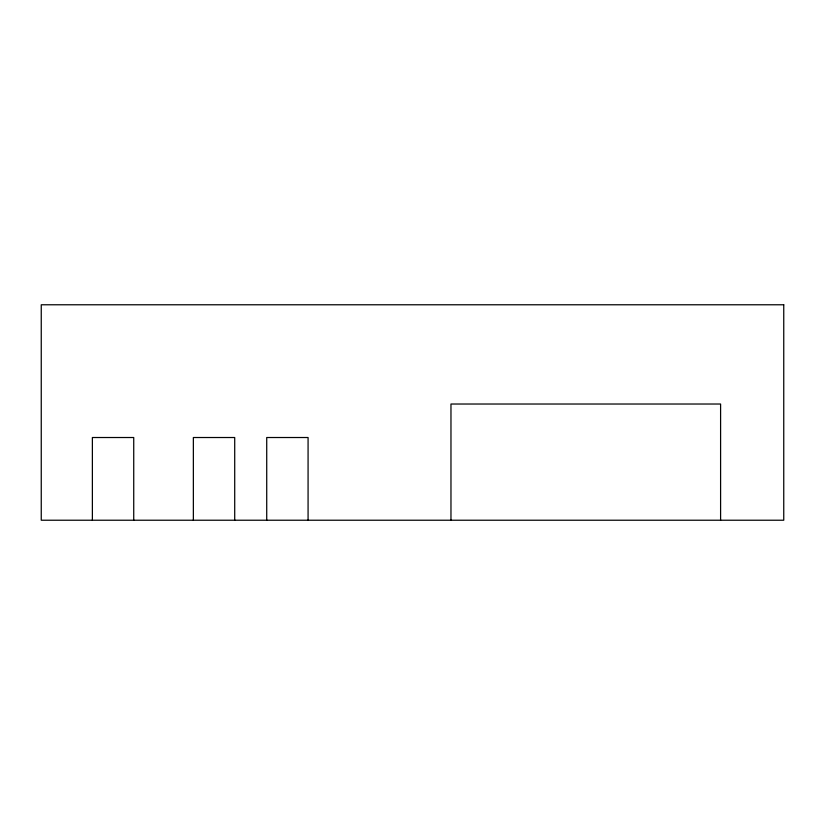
<?xml version="1.0" encoding="UTF-8"?>
<svg xmlns="http://www.w3.org/2000/svg" width="825" height="825" viewBox="0 0 825 825"><rect width="100%" height="100%" fill="white"/><g stroke="black" fill="none" stroke-linecap="round" stroke-linejoin="round"><path stroke-width="1.24" d="M720.596 520.224L720.596 404.023L450.966 404.023L450.966 520.224M308.076 520.224L308.076 437.518L266.722 437.518L266.722 520.224M234.713 520.224L234.713 437.518L193.359 437.518L193.359 520.224M133.733 520.224L133.733 437.518L92.379 437.518L92.379 520.224M783.75 304.776L41.25 304.776L41.25 520.224L783.75 520.224L783.75 304.776"/></g></svg>
